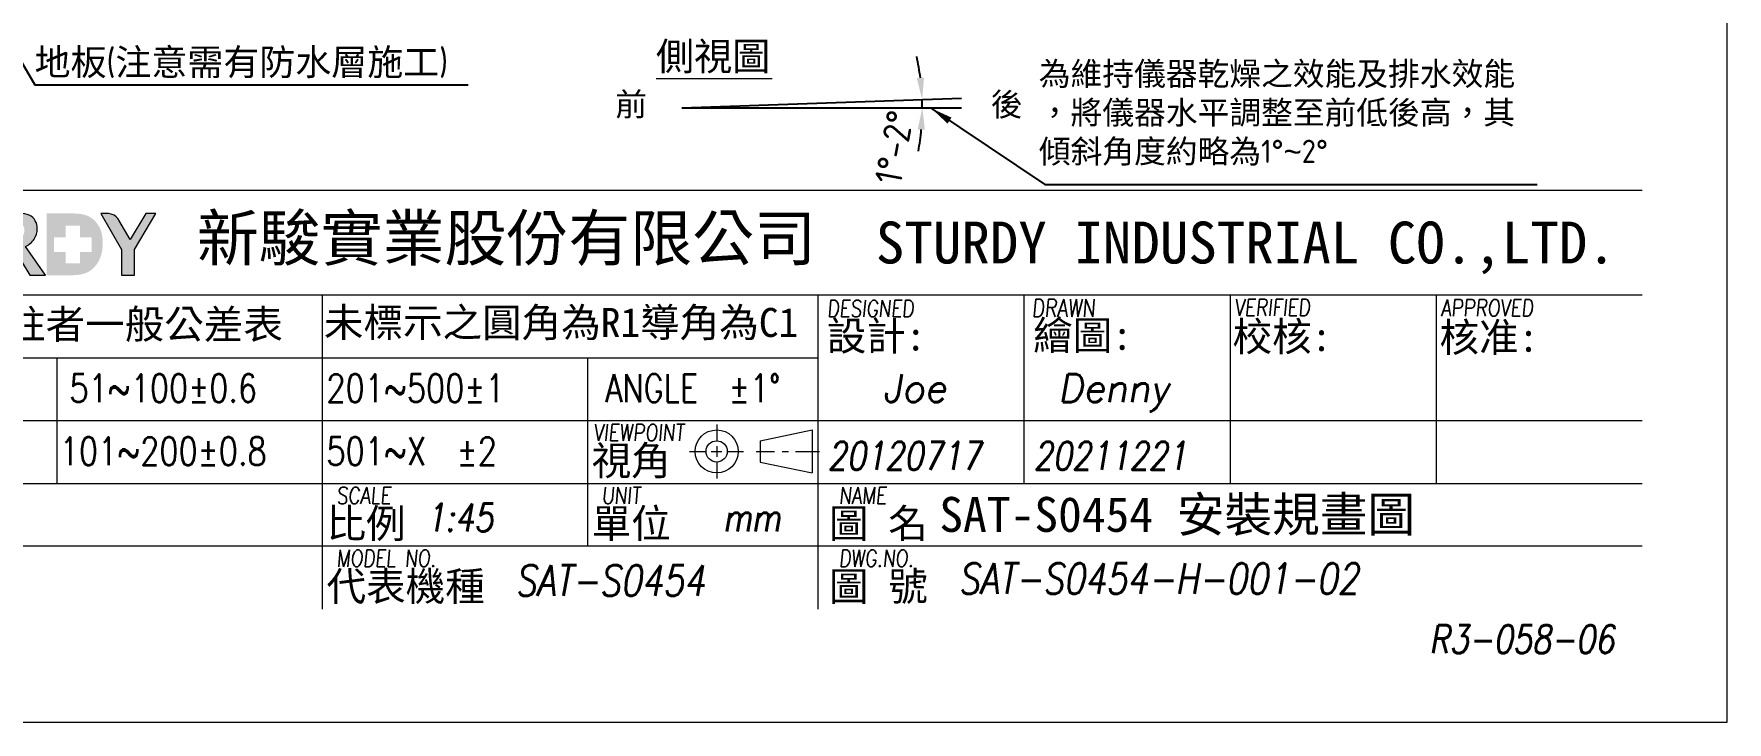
# Model space of a CAD drawing. Header units: millimetres. Extents: x -5848 to 27629, y 65 to 20714.
# Drawn here: x 22174 to 27629, y 65 to 2283 of the extents above; entities that cross this region are included whole.
import ezdxf

# ---------------------------------------------------------------- set-up
doc = ezdxf.new("R2010")
doc.units = ezdxf.units.MM
doc.header["$MEASUREMENT"] = 0
doc.layers.get('0').update_dxf_attribs({"lineweight": 25})
for name, color, linetype, lineweight in [('D', 3, 'Continuous', 13), ('F', 7, 'Continuous', 15), ('T', 4, 'Continuous', 15)]:
    doc.layers.add(name, color=color, linetype=linetype, lineweight=lineweight)
doc.styles.get("Standard").update_dxf_attribs({"font": 'KAIU.TTF'})
doc.styles.add('STU25', font='isocp2.shx')
doc.styles.add('Text', font='romans.shx', dxfattribs={"width": 0.8, "oblique": 10})
doc.dimstyles.new('STU25', dxfattribs={"dimscale": 35, "dimtxt": 2.5, "dimasz": 2, "dimexe": 0.6, "dimexo": 1, "dimgap": 1, "dimtad": 1, "dimdsep": 46, "dimtxsty": 'STU25', "dimcen": 2, "dimazin": 2, "dimtfac": 1, "dimtmove": 0, "dimatfit": 3, "dimfxl": 0, "dimtolj": 1, "dimtzin": 0, "dimarcsym": 0})
doc.dimstyles.new('STU25$7', dxfattribs={"dimscale": 35, "dimtxt": 2.5, "dimasz": 2, "dimexe": 1.25, "dimexo": 0.625, "dimgap": 1, "dimtad": 0, "dimdec": 4, "dimdsep": 46, "dimtxsty": 'STU25', "dimcen": 2.5, "dimazin": 2, "dimtfac": 1, "dimtdec": 4, "dimtmove": 0, "dimatfit": 3, "dimfxl": 0, "dimtolj": 1, "dimtzin": 0, "dimarcsym": 0})

# ---------------------------------------------------------------- blocks, each defined once
blk = doc.blocks.new('*D1')
at = {"layer": 'D', "color": 0, "lineweight": -2}
for start, end in [(7.1806, 12.3613), (0, 2), (349.6387, 354.8194)]:
    blk.add_arc((24262, 2044), 774.4, start, end, dxfattribs=at)
at = {"layer": 'D', "color": 0}
for points in [[(25018.7, 2139.9), (25042, 2141.8), (25036, 2071.1)], [(25044.9, 1973.6), (25021.6, 1974.6), (25036.4, 2044)]]:
    blk.add_solid(points, dxfattribs=at)
at = {"layer": 'Defpoints', "color": 0}
for p in [(25162.4, 2075.5), (24262, 2044), (24262, 2044), (25036.2, 2062), (25163, 2044)]:
    blk.add_point(p, dxfattribs=at)
at = {"layer": 'D', "color": 0, "insert": (24946.1, 1917.6), "char_height": 87.5, "attachment_point": 5, "rotation": 79.526, "style": 'STU25'}
blk.add_mtext('1%%D-2%%D', dxfattribs=at)
blk = doc.blocks.new('新駿LOGO')
at = {"layer": 'F'}
h = blk.add_hatch(color=256, dxfattribs=at)
edge = h.paths.add_edge_path()
edge.add_spline(control_points=[(-518.54, -443.62), (-518.54, -443.62), (-518.54, -439.2), (-518.54, -439.2), (-518.54, -439.2), (-516.88, -439.2), (-516.88, -439.2), (-516.55, -439.2), (-516.29, -439.25), (-516.11, -439.33), (-515.93, -439.41), (-515.79, -439.54), (-515.69, -439.72), (-515.59, -439.89), (-515.54, -440.08), (-515.54, -440.3), (-515.54, -440.56), (-515.61, -440.8), (-515.76, -441.03), (-515.91, -441.26), (-516.12, -441.44), (-516.39, -441.56), (-516.39, -441.56), (-514.95, -443.62), (-514.95, -443.62), (-514.95, -443.62), (-516.07, -443.62), (-516.07, -443.62), (-516.07, -443.62), (-517.17, -441.81), (-517.17, -441.81), (-517.17, -441.81), (-517.67, -441.81), (-517.67, -441.81), (-517.67, -441.81), (-517.67, -443.62), (-517.67, -443.62), (-517.67, -443.62), (-518.54, -443.62), (-518.54, -443.62)], knot_values=[0, 0, 0, 0, 1, 1, 1, 2, 2, 2, 3, 3, 3, 4, 4, 4, 5, 5, 5, 6, 6, 6, 7, 7, 7, 8, 8, 8, 9, 9, 9, 10, 10, 10, 11, 11, 11, 12, 12, 12, 13, 13, 13, 13], degree=3, periodic=1)
edge = h.paths.add_edge_path(flags=16)
edge.add_spline(control_points=[(-517.67, -441.21), (-517.67, -441.21), (-517.46, -441.21), (-517.46, -441.21), (-517.08, -441.21), (-516.82, -441.13), (-516.68, -440.96), (-516.53, -440.8), (-516.46, -440.61), (-516.46, -440.4), (-516.46, -440.22), (-516.52, -440.08), (-516.63, -439.97), (-516.75, -439.86), (-516.99, -439.81), (-517.35, -439.81), (-517.35, -439.81), (-517.67, -439.81), (-517.67, -439.81), (-517.67, -439.81), (-517.67, -441.21), (-517.67, -441.21)], knot_values=[0, 0, 0, 0, 1, 1, 1, 2, 2, 2, 3, 3, 3, 4, 4, 4, 5, 5, 5, 6, 6, 6, 7, 7, 7, 7], degree=3, periodic=1)
h = blk.add_hatch(color=256, dxfattribs=at)
edge = h.paths.add_edge_path()
edge.add_spline(control_points=[(-514.87, -443.62), (-514.87, -443.62), (-513.05, -443.62), (-513.05, -443.62)], knot_values=[-9, -9, -9, -9, -8, -8, -8, -8], degree=3, periodic=0)
edge.add_spline(control_points=[(-513.05, -443.62), (-512.51, -443.62), (-512.09, -443.52), (-511.79, -443.32)], knot_values=[-8, -8, -8, -8, -7, -7, -7, -7], degree=3, periodic=0)
edge.add_spline(control_points=[(-511.79, -443.32), (-511.48, -443.12), (-511.25, -442.85), (-511.09, -442.5)], knot_values=[-7, -7, -7, -7, -6, -6, -6, -6], degree=3, periodic=0)
edge.add_spline(control_points=[(-511.09, -442.5), (-510.93, -442.15), (-510.85, -441.76), (-510.85, -441.32)], knot_values=[-6, -6, -6, -6, -5, -5, -5, -5], degree=3, periodic=0)
edge.add_spline(control_points=[(-510.85, -441.32), (-510.85, -440.87), (-510.93, -440.49), (-511.1, -440.17)], knot_values=[-5, -5, -5, -5, -4, -4, -4, -4], degree=3, periodic=0)
edge.add_spline(control_points=[(-511.1, -440.17), (-511.27, -439.85), (-511.49, -439.61), (-511.78, -439.45)], knot_values=[-4, -4, -4, -4, -3, -3, -3, -3], degree=3, periodic=0)
edge.add_spline(control_points=[(-511.78, -439.45), (-512.06, -439.29), (-512.46, -439.2), (-512.97, -439.2)], knot_values=[-3, -3, -3, -3, -2, -2, -2, -2], degree=3, periodic=0)
edge.add_spline(control_points=[(-512.97, -439.2), (-512.97, -439.2), (-514.87, -439.2), (-514.87, -439.2)], knot_values=[-2, -2, -2, -2, -1, -1, -1, -1], degree=3, periodic=0)
edge.add_spline(control_points=[(-514.87, -439.2), (-514.87, -439.2), (-514.87, -443.62), (-514.87, -443.62)], knot_values=[-1, -1, -1, -1, 0, 0, 0, 0], degree=3, periodic=0)
h.paths.add_polyline_path([(-514.34, -441.95), (-514.34, -440.92), (-513.51, -440.92), (-513.51, -440.07), (-512.48, -440.07), (-512.48, -440.92), (-511.64, -440.92), (-511.64, -441.95), (-512.48, -441.95), (-512.48, -442.77), (-513.51, -442.77), (-513.51, -441.95)], flags=16)
h = blk.add_hatch(color=256, dxfattribs=at)
edge = h.paths.add_edge_path()
edge.add_spline(control_points=[(-509.51, -443.62), (-509.51, -443.62), (-509.51, -441.77), (-509.51, -441.77), (-509.51, -441.77), (-511, -439.2), (-511, -439.2), (-511, -439.2), (-510.64, -439.2), (-510.64, -439.2), (-510.64, -439.2), (-510.3, -439.19), (-510.04, -439.32), (-509.79, -439.45), (-509.71, -439.68), (-509.71, -439.68), (-509.71, -439.68), (-508.9, -441.07), (-508.9, -441.07), (-508.9, -441.07), (-507.78, -439.2), (-507.78, -439.2), (-507.78, -439.2), (-507.05, -439.2), (-507.05, -439.2), (-507.05, -439.2), (-508.59, -441.77), (-508.59, -441.77), (-508.59, -441.77), (-508.59, -443.62), (-508.59, -443.62), (-508.59, -443.62), (-509.51, -443.62), (-509.51, -443.62)], knot_values=[0, 0, 0, 0, 1, 1, 1, 2, 2, 2, 3, 3, 3, 4, 4, 4, 5, 5, 5, 6, 6, 6, 7, 7, 7, 8, 8, 8, 9, 9, 9, 10, 10, 10, 11, 11, 11, 11], degree=3, periodic=1)
at = {"layer": 'F', "lineweight": 0}
for points, knots in [([(-518.54, -443.62), (-518.54, -443.62), (-518.54, -439.2), (-518.54, -439.2), (-518.54, -439.2), (-516.88, -439.2), (-516.88, -439.2), (-516.55, -439.2), (-516.29, -439.25), (-516.11, -439.33), (-515.93, -439.41), (-515.79, -439.54), (-515.69, -439.72), (-515.59, -439.89), (-515.54, -440.08), (-515.54, -440.3), (-515.54, -440.56), (-515.61, -440.8), (-515.76, -441.03), (-515.91, -441.26), (-516.12, -441.44), (-516.39, -441.56), (-516.39, -441.56), (-514.95, -443.62), (-514.95, -443.62), (-514.95, -443.62), (-516.07, -443.62), (-516.07, -443.62), (-516.07, -443.62), (-517.17, -441.81), (-517.17, -441.81), (-517.17, -441.81), (-517.67, -441.81), (-517.67, -441.81), (-517.67, -441.81), (-517.67, -443.62), (-517.67, -443.62), (-517.67, -443.62), (-518.54, -443.62), (-518.54, -443.62)], [0, 0, 0, 0, 1, 1, 1, 2, 2, 2, 3, 3, 3, 4, 4, 4, 5, 5, 5, 6, 6, 6, 7, 7, 7, 8, 8, 8, 9, 9, 9, 10, 10, 10, 11, 11, 11, 12, 12, 12, 13, 13, 13, 13]), ([(-509.51, -443.62), (-509.51, -443.62), (-509.51, -441.77), (-509.51, -441.77), (-509.51, -441.77), (-511, -439.2), (-511, -439.2), (-511, -439.2), (-510.64, -439.2), (-510.64, -439.2), (-510.64, -439.2), (-510.3, -439.19), (-510.04, -439.32), (-509.79, -439.45), (-509.71, -439.68), (-509.71, -439.68), (-509.71, -439.68), (-508.9, -441.07), (-508.9, -441.07), (-508.9, -441.07), (-507.78, -439.2), (-507.78, -439.2), (-507.78, -439.2), (-507.05, -439.2), (-507.05, -439.2), (-507.05, -439.2), (-508.59, -441.77), (-508.59, -441.77), (-508.59, -441.77), (-508.59, -443.62), (-508.59, -443.62), (-508.59, -443.62), (-509.51, -443.62), (-509.51, -443.62)], [0, 0, 0, 0, 1, 1, 1, 2, 2, 2, 3, 3, 3, 4, 4, 4, 5, 5, 5, 6, 6, 6, 7, 7, 7, 8, 8, 8, 9, 9, 9, 10, 10, 10, 11, 11, 11, 11])]:
    blk.add_open_spline(points, degree=3, knots=knots, dxfattribs=at)
at = {"attachment_point": 1, "style": 'STU25'}
for s, insert, char_height in [('{\\f標楷體|b0|i0|c136|p65;新駿實業股份有限公司}', (-504.12, -439.33), 3.25), ('{\\f標楷體|b0|i0|c136|p65;STURDY\\H0.9667x; \\H1.034x;INDUSTRIAL CO.,LTD.}', (-455.51, -439.78), 3)]:
    blk.add_mtext(s, dxfattribs=dict(at, insert=insert, char_height=char_height))
blk = doc.blocks.new('H421')
at = {"layer": 'F', "color": 7}
for p, q in [((155.91, 38.09), (286.91, 38.09)), ((211.36, 38.09), (286.91, 38.09)), ((155.91, 30.59), (286.91, 30.59)), ((192.41, 30.59), (192.41, 17.09)), ((242.66, 30.59), (242.66, 17.09)), ((257.41, 30.59), (257.41, 17.09)), ((272.16, 30.59), (272.16, 17.09)), ((155.91, 26.09), (227.91, 26.09)), ((173.41, 26.09), (173.41, 17.09)), ((211.41, 26.09), (211.41, 17.09)), ((155.91, 21.59), (286.91, 21.59)), ((214.91, 21.59), (286.91, 21.59)), ((227.91, 21.59), (286.91, 21.59)), ((155.91, 17.09), (286.91, 17.09)), ((211.41, 17.09), (211.41, 12.59)), ((227.91, 17.09), (227.91, 8.09)), ((286.91, 12.59), (155.91, 12.59))]:
    blk.add_line(p, q, dxfattribs=at)
at = {"layer": 'F'}
for p, q in [((227.91, 30.59), (227.91, 17.09)), ((192.41, 17.09), (192.41, 8.09))]:
    blk.add_line(p, q, dxfattribs=at)
at = {"layer": 'F', "color": 0}
for p, q in [((220.66, 21.32), (220.66, 20.14)), ((223.77, 20.14), (227.5, 20.92)), ((227.5, 20.92), (227.5, 17.84)), ((220.66, 19.77), (220.66, 19)), ((223.77, 20.14), (223.77, 18.62)), ((218.72, 19.38), (219.89, 19.38)), ((220.27, 19.38), (221.04, 19.38)), ((220.66, 18.62), (220.66, 17.45)), ((221.42, 19.38), (222.57, 19.38)), ((223.49, 19.38), (224.81, 19.38)), ((223.77, 18.62), (227.5, 17.84)), ((225.34, 19.38), (225.81, 19.38)), ((226.31, 19.38), (228.03, 19.38))]:
    blk.add_line(p, q, dxfattribs=at)
for radius in [1.54, 0.762]:
    blk.add_circle((220.66, 19.38), radius, dxfattribs=at)
blk.add_blockref('新駿LOGO', (687.56, 475.62))
at = {"layer": 'F', "lineweight": -3}
for s, height, p in [('未標註者一般公差表', 2.076, (164.12, 27.45)), ('未標示之圓角為R1導角為C1', 2.0757, (192.54, 27.58)), ('設計:', 2.076, (228.54, 26.61)), ('繪圖:', 2.076, (243.32, 26.66)), ('校核:', 2.076, (257.59, 26.57)), ('核准:', 2.076, (272.41, 26.52)), ('視角', 2.076, (211.71, 17.69)), ('比例', 2.076, (192.73, 13.19)), ('單位', 2.076, (211.71, 13.19)), ('圖 名', 2.076, (228.7, 13.19)), ('代表機種', 2.076, (192.73, 8.69)), ('圖 號', 2.076, (228.7, 8.69))]:
    blk.add_text(s, height=height, dxfattribs=at).set_placement(p)
at = {"layer": 'F', "color": 1, "lineweight": 15, "style": 'Text', "oblique": 5, "width": 0.8}
for s, height, p in [('DESIGNED', 1.2, (228.57, 29.01)), ('DRAWN', 1.245, (243.23, 29.03)), ('VERIFIED', 1.2, (257.72, 29.09)), ('APPROVED', 1.2, (272.5, 29.06)), ('VIEWPOINT', 1.2, (211.83, 20.13)), ('SCALE', 1.2, (193.44, 15.63)), ('UNIT', 1.2, (212.42, 15.63)), ('NAME', 1.2, (229.41, 15.63)), ('MODEL NO.', 1.2, (193.44, 11.13)), ('DWG.NO.', 1.2, (229.41, 11.13))]:
    blk.add_text(s, height=height, dxfattribs=at).set_placement(p)
at = {"layer": 'F', "lineweight": 20, "style": 'Text', "width": 0.8}
for s, p in [('51~100±0.6', (174.32, 22.91)), ('201~500±1', (192.72, 22.91)), ('ANGLE  ±1%%D', (212.68, 22.91)), ('101~200±0.8', (173.63, 18.41)), ('501~X  ±2', (192.72, 18.41))]:
    blk.add_text(s, height=2, dxfattribs=at).set_placement(p)

msp = doc.modelspace()

# ---------------------------------------------------------------- linework, layer by layer
for q in [(25162.445, 2075.474), (25162.994, 2044.03)]:
    msp.add_line((24261.994, 2044.03), q)
at = {"layer": 'D'}
msp.add_line((24179.465, 2138.207), (24552.872, 2138.207), dxfattribs=at)
at = {"layer": 'F', "color": 6}
msp.add_lwpolyline([(14444.319, 9334.972), (14444.319, 64.972), (27629.319, 64.972), (27629.319, 9334.972)], close=True, dxfattribs=at)
msp.add_lwpolyline([(14444.319, 9334.972), (14444.319, 64.972), (27629.319, 64.972), (27629.319, 9334.972)], close=True, dxfattribs=at)

# ---------------------------------------------------------------- block references
at = {"xscale": 45, "yscale": 45, "zscale": 45}
msp.add_blockref('H421', (14444.319, 64.972), dxfattribs=at)

# ---------------------------------------------------------------- texts
at = {"layer": 'D', "color": 4}
msp.add_text('SAT-S0454 安裝規畫圖', height=112.5, dxfattribs=at).set_placement((25091.234, 678.007))
at = {"layer": 'D', "attachment_point": 1}
for s, insert, char_height in [('{\\C3;地板\\Fisocp2.shx;(\\f標楷體|b0|i0|c136|p65;注意需有防水層施工\\Fisocp2.shx;)}', (22176.353, 2234.091), 85), ('{\\C11;側視圖}', (24178.439, 2255.274), 90), ('{\\C3;為維持儀器乾燥之效能及排水效能\\P，將儀器水平調整至前低後高，其\\P傾斜角度約略為\\Fisocp2.shx;1%%D\\f???|b0|i0|c0|p65;~\\Fisocp2.shx;2%%D}', (25411.762, 2191.605), 75)]:
    msp.add_mtext(s, dxfattribs=dict(at, insert=insert, char_height=char_height))
at = {"layer": 'D', "char_height": 75, "width": 218.181, "attachment_point": 1}
for s, insert in [(' 前', (23996.424, 2093.155)), ('{\\Fisocp2.shx; }後', (25214.299, 2092.705))]:
    msp.add_mtext(s, dxfattribs=dict(at, insert=insert))
at = {"layer": 'T', "lineweight": 20, "style": 'Text', "oblique": 10}
for s, p in [('Joe', (24908.811, 1096.135)), ('Denny', (25473.865, 1096.135))]:
    msp.add_text(s, height=90, dxfattribs=at).set_placement(p)
at = {"layer": 'T', "lineweight": 20, "style": 'Text', "oblique": 10, "width": 0.8}
for s, height, p in [('20120717', 90, (24731.491, 878.223)), ('20211221', 90, (25395.241, 878.223)), ('1:45', 90, (23437.839, 679.345)), ('mm', 90, (24394.455, 679.6)), ('SAT-S0454', 99, (23724.799, 471.743)), ('SAT-S0454-H-001-02', 99, (25152.578, 478.037))]:
    msp.add_text(s, height=height, dxfattribs=at).set_placement(p)
at = {"layer": 'T', "linetype": 'Continuous', "lineweight": 20, "insert": (26670.149, 376.996), "char_height": 90, "attachment_point": 1, "style": 'Text'}
msp.add_mtext('{R3-058-06}', dxfattribs=at)

# ---------------------------------------------------------------- dimensions: what is measured, and where the dimension line sits
at = {"layer": 'D'}
dim = msp.add_angular_dim_2l(base=(25036.221, 2062.05), line1=((24261.994, 2044.03), (25162.994, 2044.03)), line2=((24261.994, 2044.03), (25162.445, 2075.474)), text='1%%D-2%%D', dimstyle='STU25', override={"dimtxsty": 'STU25'}, dxfattribs=at)
dim.commit()
dim.dimension.update_dxf_attribs({"geometry": '*D1', "text_midpoint": (25023.527, 1903.245), "dimtype": 162})

# ---------------------------------------------------------------- leaders
for points in [[(21867.945, 2648.471), (22177.042, 2118.553), (23572.964, 2118.553)], [(25065.936, 2042.244), (25430.965, 1797.294), (27016.926, 1797.294)]]:
    msp.add_leader(points, dimstyle='STU25$7', override={"dimgap": 1, "dimtad": 0}, dxfattribs=at)

doc.saveas('drawing.dxf')
